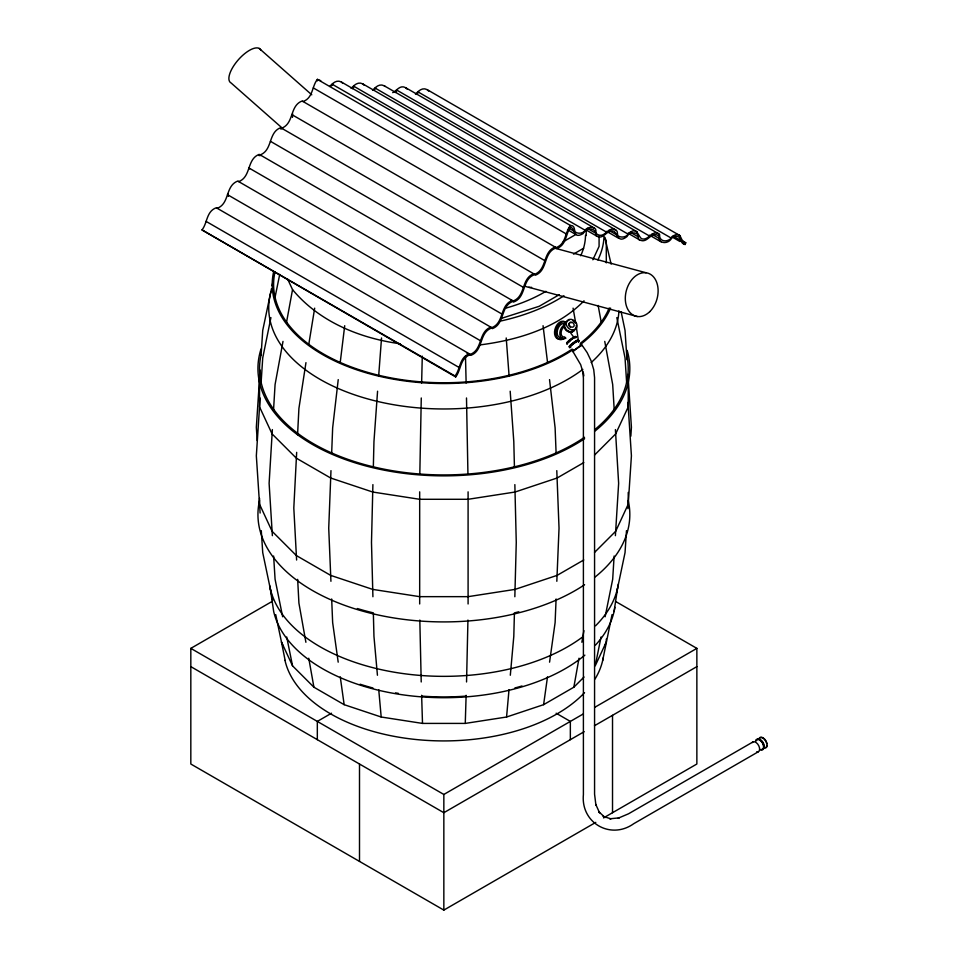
<?xml version="1.0" encoding="UTF-8"?>
<svg xmlns="http://www.w3.org/2000/svg" width="958" height="958" viewBox="0 0 958 958"><rect width="100%" height="100%" fill="white"/><g stroke="black" fill="none" stroke-linecap="round" stroke-linejoin="round"><path stroke-width="1.44" d="M419.676 491.849L419.676 603.971M419.82 474.018L421.269 397.977M467.935 620.065L466.546 681.964M468.091 603.971L468.091 491.849M372.901 484.616L371.488 542.432L372.913 596.738M373.345 466.833L373.955 441.626L377.572 391.223M421.628 383.044L422.286 356.16M514.841 596.738L516.266 542.432L514.853 484.616M275.724 614.617L281.46 641.98L292.537 665.834L313.913 687.209L344.15 704.669L381.188 717.015L422.502 723.41L465.265 723.41L466.127 695.292M330.977 470.641L328.726 528.181L330.929 581.29M331.672 452.942L332.654 427.855L338.234 379.619M556.095 598.99L555.113 622.592L549.569 662.17M556.826 581.29L559.029 528.181L556.79 470.641M296.669 452.344L293.807 508.015L296.609 560.023M297.567 434.752L298.92 408.383L305.961 362.651M272.359 429.579L269.114 483.323L272.371 535.666M273.497 410.683L275.078 384.541L283.005 341.395M614.126 556.011L612.689 579.267L605.121 616.784M615.395 535.666L618.64 483.323L615.407 429.579M260.121 370.027L256.337 427.28L257.211 440.62M261.079 355.346L262.731 330.402L271.497 288.621M260.121 397.965L256.337 455.792L260.121 513.033M261.079 383.14L262.731 357.933L270.922 317.613M630.843 436.177L631.418 427.28L627.933 374.434M626.484 530.648L625.035 552.67L616.569 593.002M627.933 508.638L631.418 455.792L627.933 402.42M378.638 376.398L381.535 337.97M465.265 723.41L506.566 717.015L509.021 689.652M510.315 675.246L513.799 636.363L514.422 612.88A184.331 106.422 0 0 0 518.817 611.791M340.27 362.088L344.712 325.696M506.566 717.015L543.605 704.669L547.509 676.827M614.078 611.539L617.527 588.428M308.692 344.94L314.679 308.153M320.774 80.7L317.373 79.37C311.817 86.34 313.158 97.86 303.123 101.524L302.069 101.009C289.484 105.835 294.25 123.378 281.664 128.216L280.622 127.701C268.036 132.527 272.802 150.071 260.217 154.897L259.163 154.382C246.577 159.22 251.343 176.763 238.758 181.589L237.704 181.074C225.118 185.912 229.884 203.443 217.298 208.281L216.257 207.766C206.221 211.431 207.551 222.951 202.006 229.92L455.685 376.937C461.229 369.968 459.888 358.448 469.935 354.783L470.977 355.298C483.562 350.46 478.796 332.929 491.382 328.091L492.436 328.606C505.022 323.768 500.256 306.237 512.841 301.399L513.883 301.914C526.469 297.088 521.703 279.544 534.301 274.707L535.342 275.221C547.928 270.396 543.162 252.852 555.748 248.026L556.802 248.541C566.489 244.961 565.687 234.075 570.393 226.974C576.033 229.118 572.86 239.428 583.123 233.608C586.08 227.19 596.798 227.345 595.876 235.476C603.324 241.368 606.63 228.615 613.982 231.213C618.054 234.926 618.138 243.308 626.891 236.674C628.364 232.974 633.262 232.028 636.603 233.584C639.788 235.021 636.387 239.991 640.842 240.41C648.195 243.009 651.512 230.255 658.96 236.147C658.026 244.278 668.744 244.434 671.702 238.015C682.24 231.86 678.563 243.476 685.102 244.482L685.76 242.781L680.599 239.799M543.605 704.669L573.842 687.209L579.015 658.218M581.865 642.267L583.925 630.663M286.454 322.702L292.537 289.627L287.616 279.029M228.22 193.791L228.327 196.33M292.585 113.715L292.465 117.379M602.63 660.673L612.042 614.617M601.049 636.974L595.229 665.834L606.294 641.98L606.294 639.082M274.73 298.896L279.712 274.419M272.096 285.747L272.707 282.861M604.749 645.908L606.294 641.98M592.87 259.786L599.085 246.386L599.085 236.063M582.859 372.015L580.704 364.735L572.836 351.37L581.961 345.084L587.146 352.58L591.086 360.771L593.732 369.668L594.571 377.596L594.571 794.17L595.936 805.355L595.732 804.337L599.6 812.887L598.99 811.905L605.085 817.557M331.492 85.897L332.869 84.268M352.424 88.687L354.316 86.184M374.398 89.741L375.776 88.1M395.331 92.519L397.235 90.016M416.79 94.435L418.682 91.932M455.685 376.937L455.026 376.003C460.57 369.034 459.229 357.502 469.264 353.849L470.318 354.364C482.904 349.526 478.138 331.995 490.724 327.157L491.777 327.672C504.363 322.834 499.597 305.303 512.183 300.465L513.225 300.98C525.81 296.142 521.044 278.61 533.642 273.772L534.684 274.287C547.269 269.449 542.503 251.918 555.089 247.08L556.143 247.595C566.178 243.943 564.837 232.411 570.393 225.453C574.824 225.19 574.117 229.285 575.075 231.86C577.818 234.003 582.213 233.572 584.643 231.141C586.116 227.441 591.014 226.495 594.355 228.064C597.529 229.213 594.259 233.261 597.433 234.423C605.157 238.782 608.079 225.609 615.802 229.98C619 231.405 615.599 236.375 620.054 236.794C623.227 237.596 627.31 236.578 628.604 233.249C637.357 226.627 637.441 235.009 641.501 238.71C648.853 241.308 652.17 228.555 659.619 234.447C658.685 242.578 669.403 242.733 672.36 236.315C682.898 230.159 679.222 241.775 685.76 242.781M584.033 300.824C557.005 328.366 517.452 340.09 480.018 344.916M594.559 455.038L615.671 433.926L628.232 406.863L628.232 378.841M594.559 552.407L615.671 531.295L628.232 504.231L628.232 492.436M573.842 687.209L584.033 677.031M571.148 339.132L568.465 341.97M571.926 338.593L574.105 337.623L570.669 332.989M563.304 241.727L576.021 234.375M573.483 254.109L583.661 248.23M559.28 294.681L539.186 306.297L500.866 318.547M595.78 822.383L443.841 910.1L190.822 764.017L190.822 648.374L272.144 601.42M583.769 462.606L557.077 478.018L515.033 492.029L468.151 499.286L419.616 499.286L372.722 492.029L330.69 478.018L296.369 458.199L272.096 433.926L259.534 406.863L259.534 378.841M583.769 559.975L557.077 575.387L515.033 589.398L468.151 596.654L419.616 596.654L372.722 589.398L330.69 575.387L296.369 555.568L272.096 531.295L259.534 504.231L259.534 498.328M331.528 713.219L317.326 721.41L317.326 739.672M190.822 648.374L443.841 794.457L583.254 713.961M594.87 707.255L696.861 648.374L696.861 764.017L603.504 817.916M584.188 731.684L443.841 812.707L190.822 666.636M594.487 725.733L696.861 666.636M752.892 741.995L628.544 813.785L618.173 818.192L619.155 817.869L609.815 818.791L610.976 818.827L603.037 816.372M758.485 751.671L633.765 823.676C610.641 840.214 580.632 822.898 583.398 794.601L583.398 378.027L582.692 371.441M329.648 86.46C332.618 83.406 336.498 79.382 341.335 81.981L594.355 228.064M351.095 88.376C354.065 85.322 357.945 81.298 362.795 83.897L615.802 229.98M372.554 90.303C375.524 87.238 379.404 83.214 384.242 85.813L637.262 231.896M415.461 94.135C418.43 91.07 422.31 87.046 427.16 89.645L680.168 235.728M392.684 92.651C396.923 90.747 399.989 84.496 405.701 87.729L658.721 233.812M280.431 128.851L281.808 128.887M258.971 155.543L260.348 155.579M400.372 343.778C359.885 338.378 319.086 321.684 292.537 289.627M554.718 248.146L646.099 272.767M528.804 287.304L637.321 316.535M673.306 236.135L681.054 240.602M672.193 237.021L679.94 241.5M682.515 242.985L685.102 244.482M417.963 91.872L670.983 237.943M651.847 234.219L659.595 238.686M649.524 235.165L661.14 241.871M396.516 89.956L649.524 236.027M630.4 232.303L638.148 236.77M628.065 233.249L639.681 239.955M375.057 88.04L628.077 234.111M608.941 230.387L616.689 234.854M606.606 231.333L618.233 238.039M353.598 86.124L606.618 232.195M587.482 228.471L595.229 232.938M586.44 230.159L596.774 236.123M332.151 84.208L585.158 230.279M568.729 228.112L573.782 231.022M567.567 229.728L575.315 234.207M313.326 87.92L566.346 233.992M302.596 101.261L555.616 247.344M291.867 114.613L544.886 260.684M281.149 127.953L534.157 274.036M270.419 141.305L523.427 287.376M259.69 154.645L512.71 300.728M510.782 300.165L513.368 301.662M248.96 167.985L501.98 314.068M238.231 181.337L491.25 327.408M227.501 194.678L480.521 340.761M216.771 208.03L469.791 354.101M466.582 352.807L470.45 355.047M206.054 221.37L459.062 367.453M202.006 229.92L455.026 376.003M615.527 601.42L696.861 648.374M556.143 713.219L570.345 721.41L570.345 739.672M427.16 89.645L428.633 91.07M405.701 87.729L407.186 89.154M384.242 85.813L385.14 86.448M362.795 83.897L364.268 85.322M341.335 81.981L342.808 83.394M259.211 48.427L311.781 94.806M282.55 128.372L231.094 82.975A22.369 9.029 -48.6 0 1 238.865 59.18A22.369 9.029 -48.6 0 1 260.851 50.127M605.073 238.434L611.132 264.133M604.749 237.165L606.294 241.093L606.294 262.875M283.005 645.908L281.46 641.98L285.125 660.349M573.076 308.153L575.662 322.81M249.463 168.213L249.619 168.931M621.107 311.673L625.035 330.402L626.975 359.753M271.497 594.451L262.731 552.67L261.283 530.648M272.096 597.325L272.707 600.211M616.832 317.613L625.035 357.933L626.676 383.14M282.646 616.784L275.078 579.267L273.629 556.011M286.717 636.974L292.537 665.834M543.054 325.696L547.497 362.088M598.139 305.446L601.313 322.702M604.749 341.395L612.689 384.541L614.27 410.683M305.901 642.267L298.92 603.121L297.651 579.351M308.751 658.218L313.913 687.209M576.345 327.241L578.62 341.994M583.386 372.973L583.841 375.931M270.24 588.428L273.689 611.539A171.662 99.105 0 0 0 403.39 694.909A171.662 99.105 0 0 0 584.859 655.152M338.198 662.17L332.654 622.592L331.672 598.99M340.258 676.827L344.15 704.669M506.219 337.97L509.129 376.398M549.533 379.619L555.113 427.855L556.095 452.942M377.44 675.246L373.955 636.363L373.345 612.88A184.331 106.422 0 0 1 357.37 608.534M378.733 689.652L381.188 717.015M510.183 391.223L513.799 441.626L514.422 466.833M421.221 681.964L419.82 620.065M421.628 695.292L422.502 723.41M465.48 356.16L466.139 383.044M466.498 397.977L467.935 474.018M612.521 715.327L612.521 812.719M586.2 229.908L586.2 235.524M570.393 226.974L570.393 225.453L317.373 79.37L317.373 80.891M443.841 794.457L443.841 910.1M359.501 764.017L359.501 861.41M755.539 740.917A5.999 3.461 60 0 1 760.377 740.151A5.999 3.461 60 0 1 763.861 747.42A5.999 3.461 60 0 1 759.646 749.455M758.832 739.013A5.999 3.461 60 0 1 765.933 740.917A5.999 3.461 60 0 1 764.029 748.018M759.514 738.39A5.592 3.233 60 0 1 763.454 738.426A5.592 3.233 60 0 1 766.759 743.671M766.759 746.031A5.592 3.233 60 0 1 765.729 747.491M755.826 741.169A5.592 3.233 60 0 1 762.436 742.941A5.592 3.233 60 0 1 760.664 749.551M756.88 739.911A5.592 3.233 60 0 1 758.317 739.073M759.275 739.169A5.592 3.233 60 0 1 763.957 744.534A5.592 3.233 60 0 1 762.281 749.264M752.258 742.57A5.592 3.233 60 0 1 758.82 745.863A5.592 3.233 60 0 1 756.712 751.838M603.995 236.854A160.202 92.495 0 0 1 597.888 259.941M563.939 295.747A160.202 92.495 0 0 1 499.765 321.217M626.628 354.616A184.331 106.422 0 0 1 595.038 429.412M584.536 437.291A184.331 106.422 0 0 1 369.261 465.816A184.331 106.422 0 0 1 261.127 354.616M627.143 350.353A185.936 107.356 0 0 1 595.146 430.932M584.596 438.68A185.936 107.356 0 0 1 363.393 465.277A185.936 107.356 0 0 1 261.043 348.975M609.24 307.913A170.284 98.315 0 0 1 580.249 343.335M572.225 349.059A170.284 98.315 0 0 1 373.836 374.051A170.284 98.315 0 0 1 275.054 271.617M610.581 308.093A171.662 99.105 0 0 1 580.069 344.772M573.267 349.562A171.662 99.105 0 0 1 373.261 374.77A171.662 99.105 0 0 1 273.689 271.497M618.952 310.799A175.146 101.117 0 0 1 591.194 362.531M582.835 369.405A175.146 101.117 0 0 1 374.65 400.731A175.146 101.117 0 0 1 270.922 291.915M585.518 235.309A141.64 81.777 0 0 1 580.692 255.75M545.904 291.316A141.64 81.777 0 0 1 505.405 308.248M628.232 500.555A185.936 107.356 0 0 1 595.146 576.991M584.596 584.727A185.936 107.356 0 0 1 367.788 612.509A185.936 107.356 0 0 1 259.534 500.555M603.205 657.871A160.202 92.495 0 0 1 595.062 678.971M584.536 692.67A160.202 92.495 0 0 1 414.431 739.348A160.202 92.495 0 0 1 284.981 660.361M522.002 685.976A170.284 98.315 0 0 1 514.841 687.988M466.103 696.095A170.284 98.315 0 0 1 421.652 696.095M398.372 693.352A170.284 98.315 0 0 1 395.498 692.874M372.925 687.988A170.284 98.315 0 0 1 360.136 684.216M614.88 607.276A171.662 99.105 0 0 1 595.529 645.045M618.353 584.069A175.146 101.117 0 0 1 595.565 625.79M582.835 636.783A175.146 101.117 0 0 1 396.109 672.516A175.146 101.117 0 0 1 269.653 585.53M573.183 351.885A5.592 0.73 -36.6 0 1 577.65 347.538A5.592 0.73 -36.6 0 1 581.901 345.622M574.836 329.6A5.999 4.778 43.5 0 1 566.609 330.354A5.999 4.778 43.5 0 1 566.154 321.936M573.89 330.414A5.592 4.455 43.5 0 1 571.89 331.612M570.633 331.731A5.592 4.455 43.5 0 1 565.112 327.804M564.705 326.498A5.592 4.455 43.5 0 1 564.633 325.205M564.909 324.02A5.592 4.455 43.5 0 1 565.507 323.014M573.447 329.971A5.592 4.455 43.5 0 1 572.177 330.091M566.25 324.858A5.592 4.455 43.5 0 1 569.064 320.176M572.944 320.834A5.592 4.455 43.5 0 1 575.111 322.75M576.249 325.289A5.592 4.455 43.5 0 1 576.321 326.582M576.045 327.768A5.592 4.455 43.5 0 1 574.549 329.528M570.405 327.193A2.79 2.227 43.5 0 1 568.956 325.624M568.717 324.319A2.79 2.227 43.5 0 1 568.86 323.732M569.603 322.846A2.79 2.227 43.5 0 1 571.447 322.678M570.776 347.239A5.999 0.778 -36.6 0 1 570.621 346.054A5.999 0.778 -36.6 0 1 577.111 341.204A5.999 0.778 -36.6 0 1 578.404 341.551M567.268 343.874A5.999 0.778 -36.6 0 1 571.603 339.3A5.999 0.778 -36.6 0 1 575.65 337.851M567.567 343.635A5.592 0.73 -36.6 0 1 571.004 339.803A5.592 0.73 -36.6 0 1 575.842 337.456M569.926 346.928A5.592 0.73 -36.6 0 1 576.069 341.922A5.592 0.73 -36.6 0 1 578.129 341.731M570.309 347.335A5.592 0.73 -36.6 0 1 569.759 347.287M569.339 346.688A5.592 0.73 -36.6 0 1 569.375 346.185M569.854 345.634A5.592 0.73 -36.6 0 1 577.662 340.018M578.093 339.922A5.592 0.73 -36.6 0 1 578.225 340.066A5.592 0.73 -36.6 0 1 578.177 340.605M567.843 342.748A5.592 0.73 -36.6 0 1 567.699 341.647A5.592 0.73 -36.6 0 1 573.746 337.132A5.592 0.73 -36.6 0 1 574.956 337.456M569.471 346.868A5.592 0.73 -36.6 0 1 569.507 346.365M569.986 345.814A5.592 0.73 -36.6 0 1 577.794 340.198M569.04 341.862A4.658 0.611 -36.6 0 1 569.83 341.18M564.705 336.941A5.592 3.664 -70.5 0 1 561.113 333.288A5.592 3.664 -70.5 0 1 564.346 326.738M565.95 338.126A7.46 4.886 -70.5 0 1 559.891 334.713A7.46 4.886 -70.5 0 1 564.118 325.109M561.939 337.767A7.46 4.886 -70.5 0 1 557.46 330.103A7.46 4.886 -70.5 0 1 565.376 323.876M565.16 337.539A9.317 6.107 -70.5 0 1 555.868 332.318A9.317 6.107 -70.5 0 1 566.118 322.175M560.502 339.072A9.317 6.107 -70.5 0 1 554.91 329.492A9.317 6.107 -70.5 0 1 564.801 321.708M574.105 329.815A5.592 4.455 43.5 0 1 566.429 330.522A5.592 4.455 43.5 0 1 566.01 322.666M531.63 287.34A22.369 15.903 -74.9 0 1 524.864 285.999M566.274 324.439A5.999 4.778 43.5 0 0 575.183 329.444A5.999 4.778 43.5 0 0 573.459 320.116A5.999 4.778 43.5 0 0 566.274 324.439M569.136 324.558A2.79 2.227 43.5 0 0 573.291 326.894A2.79 2.227 43.5 0 0 572.489 322.547A2.79 2.227 43.5 0 0 569.136 324.558M649.787 311.637A22.369 15.903 -74.9 0 0 650.051 274.072A22.369 15.903 -74.9 0 0 625.299 298.237A22.369 15.903 -74.9 0 0 649.787 311.637"/></g></svg>
